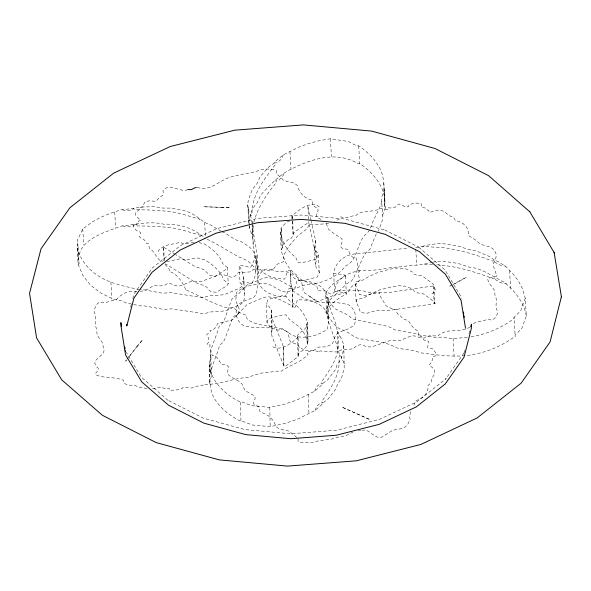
<?xml version="1.0" encoding="UTF-8"?>
<svg xmlns="http://www.w3.org/2000/svg" width="591" height="591" viewBox="0 0 591 591"><rect width="100%" height="100%" fill="white"/><g stroke="black" fill="none" stroke-linecap="round" stroke-linejoin="round"><path stroke-width="0.44" stroke-dasharray="2.96 2.22" d="M292.9 307.601L292.493 288.364L295.116 287.765L296.948 280.592C309.728 280.171 325.338 283.961 328.153 298.536L327.65 300.501L328.448 303.53L336.427 325.7L337.239 331.071L342.27 340.46L343.77 345.373L343.763 349.274L340.918 359.446L337.069 364.743L335.976 369.02L327.606 379.902L322.479 383.692L321.231 385.487L314.7 391.198L297.192 399.93L284.145 404.325L269.784 407.376L251.714 405.707L242.295 402.065L240.559 402.242C225.311 394.736 210.61 381.498 209.221 363.635L210.921 356.979L210.189 353.573C212.176 343.999 216.749 335.718 219.195 326.173L222.305 323.314L224.196 320.544L229.936 304.225L232.041 299.024L233.748 296.918L237.796 294.665L246.617 285.305L263.342 278.147L268.048 277.519L274.571 278.738L279.802 280.452L291.91 287.019L292.634 287.832L292.9 307.601L295.522 307.002L297.354 299.829C310.127 299.408 325.744 303.198 328.552 317.773L328.049 319.738L328.847 322.767L336.826 344.937L337.646 350.308L342.677 359.697L344.169 364.61L344.169 368.511L341.317 378.683L337.476 383.98L336.382 388.257L328.012 399.139L322.878 402.929L321.63 404.724L315.106 410.435L297.598 419.167L284.552 423.562L270.19 426.613L252.121 424.944L242.702 421.302L240.958 421.479C231.384 416.507 222.275 410.021 216.062 401.06C208.202 390.636 210.152 376.918 209.739 364.758M221.972 231.672C228.621 234.435 233.97 240.197 241.113 241.623C246.61 245.132 253.258 248.286 254.943 255.231C254.78 259.619 252.785 263.785 250.54 267.464L240.929 265.462L239.488 265.98L239.119 266.726L239.828 266.881C242.96 272.333 245.088 279.44 242.532 285.601L239.828 288.068L224.152 294.732L208.978 295.855L204.538 297.243L201.243 297.332L193.951 296.335L171.449 292.678L162.444 293.18L143.037 289.656L140.422 289.716M243.714 277.504L244.644 297.45L243.485 301.772L240.788 304.247L225.105 310.903L209.938 312.026L205.498 313.415L202.196 313.503L172.402 308.857L163.397 309.352L143.99 305.835L140.51 305.909L125.861 302.851L121.953 300.967L113.029 299.105L99.99 292.567L90.157 284.751L82.762 275.207L78.115 264.332L77.162 248.154L78.093 247.223L77.443 240.182L82.762 228.953L92.395 221.906L100.381 217.488L108.862 213.905L121.103 209.753L133.559 208.446L140.333 207.079L154.628 206.673L162.939 208.069L171.05 208.106L184.784 210.802L189.608 212.472L195.074 215.449L204.619 222.393L210.921 225.171L221.174 231.236M78.115 264.332L79.054 263.394C75.168 240.02 105.161 232.027 122.064 225.925C135.878 224.595 150.07 220.768 163.892 224.248C179.095 223.405 194.18 228.444 205.572 238.572M298.123 438.67L298.041 441.447L300.162 442.327L312.144 442.814L317.965 440.96L332.371 438.928L338.074 437.111L345.587 435.789L352.923 432.147M382.54 215.442L385.214 208.084L384.859 206.806C383.049 193.25 386.411 178.179 378.491 165.982C373.645 157.767 366.531 151.133 358.685 145.814L356.934 145.94L348.106 141.456L330.391 138.774L319.258 140.688L308.687 143.502L298.861 147.159L283.355 154.805L276.019 160.885L274.52 162.828L268.861 166.825L260.143 176.665L257.218 183.321L252.616 189.054L251.426 191.654L248.294 200.275L247.71 204.626L248.767 222.401L249.528 227.956L253.147 238.653L253.17 244.689L257.839 269.791L258.178 273.205L257.395 275.376C257.683 291.038 272.325 296.712 285.771 296.8L288.644 288.881L290.151 288.164L291.341 288.334L290.292 270.56L289.102 270.397L287.595 271.106L284.722 279.033C271.269 278.937 256.634 273.264 256.339 257.602L257.129 255.43L256.782 252.017L252.113 225.193M384.859 206.806L383.751 181.267M254.943 255.231C255.704 264.812 257.691 275.443 251.5 283.643L243.315 281.73L240.448 282.158L240.072 282.904L241.497 283.82L242.192 285.431L244.667 293.675M297.605 336.449L297.775 334.934L299.77 332.378L302.452 331.381L305.783 327.931L307.313 325.53L306.722 324.186L307.623 322.088C304.638 314.966 300.546 307.977 293.749 303.611C289.989 302.001 287.832 298.972 285.734 295.677L282.402 295.677L268.063 299.445L266.571 303.368L266.977 322.605L272.082 329.416L271.557 333.494L272.045 336.552L283.953 366.139L286.465 365.548L298.499 356.343L298.093 337.106L297.605 336.449L298.004 355.686L298.499 356.343M298.004 355.686L298.182 354.172L300.169 351.615L302.851 350.618L307.719 344.767L307.313 325.53M271.557 333.494L271.151 314.257L271.683 310.179L266.571 303.368M248.767 222.401C249.631 216.306 251.286 209.672 255.364 204.922C259.22 201.59 258.947 195.85 262.877 192.622C272.03 182.981 281.375 173.097 293.875 167.807C313.341 158.203 338.251 151.193 357.983 163.714L359.742 163.589C372.995 172.38 384.852 186.268 385.051 202.927M422.801 247.023L422.92 246.233L430.662 244.475L438.374 243.655L444.366 243.839L459.672 246.307L467.37 249.247L476.42 250.961L489.592 256.575L494.83 260.343L497.445 261.296L505.482 266.135L513.498 274.534L518.447 281.02L522.208 288.12L525.266 298.307L526.322 316.082L521.72 328.64L515.071 335.06L515.153 336.286C503.488 344.996 489.88 351.01 475.644 354.016C457.323 358.124 438.773 355.243 420.511 352.783C412.717 349.746 404.03 349.724 395.911 347.671C386.278 341.517 374.236 341.827 363.421 339.131C354.947 339.382 350.131 332.726 342.898 330C335.09 327.865 331.47 320.595 327.119 314.545L325.634 293.446C329.29 285.675 336.959 280.703 344.235 276.736L345.041 276.854L345.329 276.012L344.413 274.992L333.612 273.374C335.09 262.485 344.619 254.551 355.538 253.871C373.268 252.032 391.198 250.244 409.002 247.806M296.822 437.473L291.407 433.247L290.44 431.777C285.667 429.354 278.716 430.713 275.569 425.653C273.426 418.657 267.472 414.069 260.372 412.208L259.508 410.56L259.582 408.809L258.902 407.081L256.863 405.529L253.982 404.37L253.532 401.969L255.12 398.807L254.98 397.004L253.266 395.239L245.095 390.599L241.948 383.965C237.796 379.274 230.268 378.358 227.077 372.943L228.806 367.077L226.767 365.223L220.753 364.019C219.601 360.798 217.717 357.548 214.659 355.826L212.243 355.627L209.849 347.515L209.968 344.568L209.369 343.822L207.264 344.154L208.926 341.664L208.808 338.717L206.695 334.602L210.566 331.462L209.953 330.672C213.595 330.074 216.764 327.429 217.392 323.691L228.082 320.906L230.424 320.78L233.475 319.022L234.154 317.64L237.442 315.446L238.83 312.513L239.325 309.3L235.72 300.649L236.585 292.382C243.034 286.487 251.877 284.832 260.247 283.776C270.708 280.947 277.386 292.242 287.315 292.087C296.438 288.969 306.079 281.545 316.067 285.497L317.101 287.027L317.448 290.779L325.227 290.92L330.147 293.897L332.231 293.683L336.22 290.846L350.308 290.004L362.793 290.802L372.995 293.358L379.843 292.914L379.163 293.631L379.666 295.308L386.145 305.85L394.086 309.883L396.923 309.558L396.635 311.945L397.721 313.947L399.922 315.262L402.767 318.719L408.507 320.773C410.723 325.006 413.789 328.958 418.132 331.056L418.834 336.375L419.248 336.877L421.449 336.124L421.745 337.439L424.331 340.32L426.813 340.283L428.948 341.709L427.625 347.131L428.061 348.276L430.898 348.121L432.841 349.022L435.619 352.768L436.099 355.147L435.885 355.775L432.22 357.186L432.516 360.141L431.423 361.145L430.765 363.502L429.036 364.891L433.949 368.902L434.732 370.919L434.695 373.881L431.511 378.986L431.149 382.673L427.987 385.561C428.977 393.229 422.676 398.622 415.887 400.609L413.235 406.977M326.683 311.221C330.339 303.449 338.015 298.477 345.292 294.51L346.097 294.628L346.385 293.786L345.469 292.767L334.661 291.149C336.693 275.465 352.007 271.114 365.726 270.161C377.235 271.188 388.693 266.992 400.24 266.903C410.723 265.1 421.457 265.522 431.711 262.249M355.139 284.256L357.592 289.176L359.313 294.466L365.172 295.692L376.201 292.434L387.164 292.796L433.942 285.852L434.991 303.626L388.213 310.57L377.25 310.209L366.221 313.466L360.37 312.24L358.648 306.951L356.188 302.031L355.139 284.256L355.516 281.929L363.051 279.979L368.599 276.691L378.735 272.059L390.902 269.016L398.548 267.849L401.666 268.58L403.786 268.225L407.302 269.415L412.237 271.904L413.464 273.825L417.165 275.34L420.541 275.214L422.779 276.315L433.314 284.064L435.316 289.738L434.644 291.851L431.578 294.037M356.188 302.031L356.572 299.696L364.108 297.753L369.648 294.466L379.784 289.834L391.951 286.783L399.597 285.623L402.715 286.354L404.842 286L408.359 287.189L413.286 289.679L414.52 291.599L418.214 293.114L421.59 292.988L423.828 294.089L434.363 301.838L434.991 303.626M253.28 225.577L253.044 230.549L251.633 233.475M253.849 222.231C257.683 207.153 267.014 194.025 276.551 182.205L275.569 180.602L277.984 180.669L282.387 176.975L284.404 172.579M291.895 218.352L292.294 216.668L291.902 215.914C298.699 210.1 306.825 203.171 316.414 204.818L319.384 206.924M292.56 221.115L293.343 234.442L292.951 236.127L290.595 238.882L287.78 239.88L283.961 243.581L282.084 246.196L282.476 247.71L281.264 250.015C283.155 259.877 288.378 269.082 296.748 275.111L299.142 280.474L302.452 280.629L317.264 277.061L319.325 272.754L318.276 254.98L317.493 252.66L315.867 251.197L314.198 247.156L315.321 242.628L315.291 239.192L311.309 221.344M319.325 272.754L318.549 270.427L316.924 268.971L315.247 264.931L316.377 260.402L315.291 239.192M130.596 307.29L131.483 303.811M132.812 298.588L134.031 293.993L152.478 267.782L180.358 245.716L216.232 228.813L257.388 218.375L301.174 215.021L344.612 218.973L384.881 230.032M464.068 352.997L464.733 350.374M468.966 333.767L469.86 330.266M210.145 383.995L209.62 382.872L211.327 376.216L210.595 372.81C212.583 363.236 217.156 354.955 219.593 345.41L222.711 342.551L224.595 339.781L232.448 318.261L234.147 316.155L238.195 313.902L247.023 304.542L263.741 297.384L268.447 296.756L274.978 297.975L280.208 299.689L290.425 305.067L293.033 307.069M292.493 288.364L292.634 287.832M525.266 298.307L520.671 310.873L514.015 317.286L515.153 336.286M314.7 391.198L316.141 387.201L320.056 383.729L322.479 383.692L321.282 382.311C330.118 369.7 340.667 354.659 338.414 338.288L339.433 335.629L338.303 335.636M315.106 410.435L316.547 406.438L320.455 402.966L322.878 402.929L321.689 401.548C330.524 388.937 341.073 373.896 338.82 357.525L339.84 354.866M376.29 233.755L369.781 249.439L366.272 252.49L363.982 255.504L353.012 279.159L351.01 281.427L346.651 283.761L336.501 293.808L332.378 295.862L318.83 301.048L314.057 301.536L307.741 299.881L302.799 297.731L293.431 291.267L291.127 288.918L290.292 270.56M291.127 288.918L291.341 288.334M383.81 189.039L384.157 190.309L381.483 197.667L382.761 219.268L378.38 231.34M381.712 201.494C380.139 208.091 376.63 213.543 373.963 219.49C371.126 224.617 370.587 231.436 365.216 234.716C356.654 243.61 357.814 260.587 345.602 265.994C337.771 276.248 325.589 282.129 313.001 283.761C304.284 282.188 296.268 277.268 290.078 271.151M266.977 322.605L268.469 318.682L282.808 314.914L286.14 314.914C289.405 321.29 296.475 323.72 301.181 328.928C304.306 332.667 305.909 337.173 308.029 341.325L307.128 343.423L307.719 344.767M410.383 411.58L409.674 417.748L410.206 419.196L407.753 424.36L405.448 426.791L401.518 428.63L392.749 430.204L382.34 436.889L380.013 437.65C373.253 437.384 369.471 428.793 362.253 430.278M283.355 154.805L281.331 159.201L276.935 162.894L274.52 162.828L275.502 164.431C264.724 178.356 252.224 194.21 251.988 212.775L250.584 215.7L252.202 222.659M318.276 254.98L316.215 259.294L301.403 262.855L298.093 262.7L295.699 257.336C287.329 251.308 282.106 242.103 280.215 232.241L281.419 229.943L281.028 228.422L282.912 225.806L286.731 222.105L289.546 221.108M236.814 315.491L238.83 312.513M199.241 242.184L200.659 243.1L203.614 243.477C211.622 248.36 219.483 254.507 222.792 263.719L227.313 267.531L225.954 269.466L215.434 276.196L209.982 275.384L203.659 269.496L194.816 266.46L176.103 254.884M227.313 267.531L228.266 283.702L226.914 285.638L216.395 292.368L210.935 291.555L208.859 290.055C206.695 284.699 200.105 285.194 195.769 282.631L165.362 263.822M463.913 353.019L445.599 379.141L446.131 378.661L416.995 401.732L379.614 419.322L336.715 430.233L290.661 433.764L245.228 429.627L203.223 418.125L167.541 400.026L168.021 400.425L141.197 377.065L126.319 352.28M199.411 219.822L199.884 219.172C188.566 216.225 177.448 211.896 165.502 211.142C155.263 209.908 144.987 209.886 134.778 209.731L133.559 208.446L132.517 209.835L126.629 210.625L121.103 209.753M298.093 337.106C291.548 343.112 280.947 352.066 271.794 346.223M293.343 234.442L292.951 233.689L294.636 232.004L306.264 223.959L308.857 223.413L316.34 256.959M470.037 326.949C460.603 333.575 446.936 327.148 437.901 335.998L429.598 335.732L424.22 338.059L420.386 337.786L415.842 336.146L413.006 335.828L409.866 336.456L400.728 340.276L389.676 340.675L371.576 346.947L368.03 346.88L360.333 344.73L356.971 345.528L353.795 348.165L353.677 348.83L341.827 349.813L339.515 350.633L338.628 352.014L325.464 351.638L320.913 350.914L319.62 351.106L319.635 352.428C315.106 349.673 309.699 350.419 304.661 350.648L300.693 347.656L299.327 347.84L298.994 346.577L297 344.398L290.233 341.879L288.452 334.92L288.807 333.501L286.798 331.3L284.803 330.591L282.099 328.53L278.191 330.199C267.051 325.028 254.366 329.748 242.931 325.198C236.237 320.861 234.479 312.004 237.641 304.949L242.458 301.735L253.65 297.391L256.575 293.934L258.201 278.871L259.538 273.825L265.174 269.223L267.708 268.986L272.717 270.08L277.194 264.243L283.739 261.599L284.618 259.951L283.185 255.903L289.893 244.947L297.827 235.794L306.744 228.998L309.965 223.649L310.504 224.425L312.935 224.646L330.051 223.553M473.421 323.728L475.415 322.494L487.937 319.458L492.237 320.123L495.406 317.566L497.216 314.116L497.696 312.055L496.196 308.184L496.034 305.392L496.447 299.186L494.97 295.397L494.697 290.639L489.37 283.355L487.715 279.654L488.402 278.361L496.521 276.278L497.164 275.029L496.063 273.714L493.729 266.94L493.249 263.423C498.346 255.829 496.743 250.17 488.787 246.255L486.629 246.137L480.195 244.113L475.548 239.99L468.072 235.248C469.668 227.18 462.664 221.773 455.462 220.665L453.504 217.237L448.975 215.626L444.181 211.379L440.406 210.278L437.384 210.145L429.517 212.413L428.697 210.61L426.03 209.258L425.357 208.069L421.39 207.219L421.612 203.939C417.674 202.454 412.732 202.957 409.038 204.959L408.396 206.71L405.958 207.072L399.723 204.117L396.724 205.217L395.394 207.109L390.267 208.025L388.413 207.773L387.866 208.372L388.169 209.716L387.29 209.842L380.079 208.453C372.566 213.181 362.313 209.184 355.752 215.626C350.626 215.375 345.698 219.719 340.771 216.742L339.611 219.002L334.587 221.307M454.671 283.909L466.351 277.223L453.024 284.404M452.233 284.825L449.101 286.517L450.689 285.771M166.699 261.643L179.59 258.939L182.124 258.762L182.73 259.331C188.595 261.178 194.121 256.908 200.201 258.363L201.612 259.279L204.575 259.648C212.583 264.532 220.436 270.678 223.753 279.898L228.266 283.702M415.68 247.555C424.264 245.405 432.989 247.695 441.802 247.385C459.259 249.83 476.324 254.706 492.569 261.111L494.83 260.343L494.615 262.042L499.506 264.938L505.482 266.135M471.005 336.892C486.548 334.27 501.456 327.931 514.104 318.512L514.015 317.286M467.407 337.439L451.273 338.628L441.241 337.121L435.929 337.476L419.462 335.008L416.227 333.671L394.862 329.896L390.821 327.591L386.773 326.136L354.615 319.642L351.571 318.35L348.564 315.417L335.186 308.805L332.556 306.012L326.069 296.771L325.634 293.446M188.019 189.667C180.388 192.348 173.074 185.197 165.628 188.152L162.857 190.73L163.293 191.942L162.732 195.362L159.341 197.542L156.017 201.265L148.902 200.881L145.711 201.708L144.44 202.388L143.029 206.828L139.705 207.567L139.107 209.953L135.62 212.213L135.383 214.223L136.033 215.922L140.658 220.613L138.855 220.886L138.05 222.246L136.898 222.504L136.994 224.654L133.012 224.521C133.536 227.86 136.27 231.672 139.86 231.945L140.917 233.371L139.254 236.577L141.279 238.395L143.746 239.348L146.132 242.347L146.346 243.366L148.577 243.714L149.309 248.154C155.078 251.5 156.312 259.146 162.429 261.894M358.316 430.832L360.68 430.499M140.259 291.341L142.623 291.031L148.792 288.63L153.69 285.564C158.329 285.431 163.5 287.211 167.371 283.525L171.205 283.879L175.756 285.756L178.585 286.147L181.733 285.512L190.863 281.456L201.923 281.205L220.015 274.601L223.561 274.726L231.266 277.216L234.627 276.396L237.796 273.544L237.914 272.813L249.764 271.926L252.076 271.062L252.963 269.555L266.135 270.183L270.685 271.047L271.978 270.863L271.956 269.407C276.381 272.466 281.877 271.794 286.945 271.601L290.912 274.955L292.286 274.771L292.619 276.167L294.621 278.597L301.388 281.464L303.19 289.147L302.836 290.698L304.853 293.151C310.807 296.187 314.863 302.658 322.383 302.57C331.307 302.127 340.202 302.385 348.838 304.949C355.531 309.278 357.289 318.135 354.127 325.19L349.311 328.404L338.118 332.748C334.262 335.585 334.403 340.549 331.972 344.221L326.298 346.799L318.785 347.087L314.242 350.116L307.682 351.889L306.781 352.709L308.17 354.401C300.693 362.46 289.708 365.201 281.072 371.318L278.117 371.133L261.015 373.157L251.426 376.061L250.244 377.176C234.302 377.789 219.032 384.97 202.853 384.578L203.134 385.155L202.58 385.472L195.606 386.396C191.927 389.897 186.845 386.351 182.619 387.733L182.759 388.014C178.829 390.23 173.835 390.252 169.403 390.163L169.654 388.664L165.709 388.634L162.407 387.792L161.609 387.053L152.219 388.878M194.04 242.177C189.814 241.948 185.995 245.11 181.777 243.16L181.164 242.583L178.63 242.768L164.882 245.649L159.282 249.483L158.307 251.338L159.156 253.982M432.56 262.197C440.783 260.912 449.042 261.71 457.19 263.379C463.233 264.369 468.56 268.019 474.868 267.989C485.588 270.818 494.394 277.541 504.189 282.202C514.628 290.898 524.099 302.215 526.322 316.082M432.509 264.642L427.943 264.842L423.969 264M251.714 215.745L250.584 215.7L248.479 210.182L247.71 204.626M137.105 291.747C128.557 290.048 121.709 293.572 116.183 299.8C110.487 300.088 105.161 304.461 99.362 302.134L96.207 304.897L93.925 310.91L95.432 315.18L95.203 325.065L96.68 329.253L97.116 334.949L102.309 342.581L104.053 350.485L103.395 353.263L95.387 360.628L94.782 363.302L96.68 366.878L98.143 368.237L98.586 369.774L95.676 373.268L95.816 374.886C104.607 378.58 114.432 376.504 123.386 380.212L123.874 383.086L127.39 384.94L135.804 385.657L137.725 387.024L142.224 387.341L146.96 388.826M436.815 264.857C456.415 265.98 475.511 271.956 493.618 278.886L495.879 278.117L495.672 279.809L500.562 282.712L506.539 283.909M197.172 187.303C211.201 192.614 220.702 177.98 233.785 176.473C242.369 173.495 251.766 173.444 260.225 170.016C265.433 168.812 271.343 168.42 276.359 170.496L276.086 173.407L282.417 178.903L283.281 180.41L294.451 183.225L297.273 185.456C299.26 192.673 304.173 198.436 311.967 200.09L312.713 201.782L312.521 203.614L313.082 205.409L315.01 206.976L317.81 208.113L318.084 210.61L316.281 213.972L316.303 215.855L317.892 217.658L322.464 220.251M200.844 235.344C189.519 232.403 178.408 228.067 166.463 227.313C156.216 226.08 145.947 226.058 135.738 225.902L134.512 224.617L133.477 226.013L127.59 226.796L122.064 225.925M139.55 289.73C124.369 286.096 108.404 283.569 95.506 274.002C86.833 267.649 80.073 258.562 77.162 248.154M207.145 239.266C218.286 244.497 228.584 251.434 239.436 257.248C246.314 259.397 253.694 264.044 255.896 271.402M418.834 247.252L444.971 269.939L460.781 296.224L461.268 298.529M384.748 229.965L419.019 247.348M175.32 254.403L163.116 246.853L163.973 261.229M309.558 296.261L317.648 301.499M165.074 264.428L168.479 267.959L169.432 269.755L168.996 271.284C177.27 273.832 182.287 281.678 185.611 289.228L184.887 289.45C199.374 295.345 212.701 304.114 228.089 308.074L232.233 307.697L234.317 308.369L239.008 312.358L246.728 315.52L246.831 318.231L247.755 319.687C260.919 328.596 279.477 323.661 291.474 334.964C303.006 339.803 317.411 336.316 327.377 329.143L328.81 320.898L325.804 312.144L326.52 308.945L328.108 306.049L328.81 300.679L331.617 298.359L332.386 296.889L335.555 294.968L337.904 294.776L348.779 291.577C349.665 287.714 352.857 284.847 356.691 284.064L356.129 283.259L360.215 279.861L358.39 275.613L358.471 272.525L360.303 269.88L358.183 270.279L357.636 269.518L357.954 266.438L356.129 258.008L353.728 257.861C350.729 256.095 349.111 252.697 348.21 249.454L342.285 248.353L340.379 246.469L342.418 240.965L341.857 238.712L333.73 233.386L328.411 229.153L326.069 222.933M311.11 220.45L307.8 205.638L308.975 223.952M271.151 314.257L271.638 317.315L283.547 346.902L283.953 366.139M509.582 270.604L510.639 288.378M453.061 338.318L454.11 356.092M433.188 285.963L434.245 303.737M415.783 249.328L416.729 265.322M384.157 190.309L385.214 208.084M358.685 145.814L359.742 163.589M345.329 276.012L346.385 293.786M330.391 138.774L331.44 156.549M333.612 273.374L334.661 291.149M314.198 247.156L315.247 264.931M289.967 151.599L291.016 169.366M292.294 216.668L292.501 220.221M291.902 215.914L292.161 220.354M292.213 221.241L292.951 233.689M281.419 229.943L282.476 247.71M281.028 228.422L282.084 246.196M280.215 232.241L281.264 250.015M257.129 255.43L258.178 273.205M256.339 257.602L257.395 275.376M252.254 223.546L253.147 238.653M252.121 226.914L253.17 244.689M248.323 207.116L249.372 225.289M249.424 226.176L249.528 227.956M239.119 266.726L240.072 282.904M204.619 222.393L205.469 236.777M163.626 247.171L164.424 260.646M114.713 212.014L115.673 228.185M110.894 282.143L111.854 298.322M82.762 228.953L83.723 245.125M78.093 247.223L79.054 263.394M77.399 242.997L78.359 259.168M343.77 345.373L344.169 364.61M337.239 331.071L337.646 350.308M328.153 298.536L328.552 317.773M327.65 300.501L328.049 319.738M307.623 322.088L308.029 341.325M308.509 394.323L308.916 413.56M306.722 324.186L307.128 343.423M283.362 346.429L283.761 365.666M271.683 310.179L272.082 329.416M269.784 407.376L270.19 426.613M240.559 402.242L240.958 421.479M210.921 356.979L211.327 376.216M210.189 353.573L210.595 372.81M209.221 363.635L209.62 382.872M252.091 220.886L252.106 224.329M126.688 359.734L125.595 361.16L126.725 359.727M137.097 346.23L127.235 359.025L142.586 339.744L137.097 346.23M222.253 207.293L203.467 206.754L230.283 207.722L222.253 207.293M369.331 419.337L341.783 407.014L369.331 419.337"/><path stroke-width="0.89" d="M470.746 326.771L471.419 324.149L471.367 328.367L464.024 357.2L445.237 383.98L416.293 406.889L379.163 424.368L336.382 435.22L290.853 438.714L245.693 434.599L203.969 423.171L168.524 405.197L141.781 381.912L125.565 354.888L120.97 325.981L120.896 322.597L121.473 326.21M196.397 187.502L194.062 188.093L191.676 189.571L188.019 189.667M529.802 211.792L488.617 175.682L434.983 148.489L371.665 131.106L303.478 124.9L234.738 130.175L170.142 146.561L113.686 173.126L69.886 207.796L41.03 248.767L29.55 293.365L36.576 337.867L61.723 379.873L102.406 415.296L156.179 442.585L219.335 459.894L287.529 466.1L356.27 460.825L420.866 444.439L477.129 417.97L521.107 383.19L550.081 341.945L561.391 296.675M554.092 252.268L561.443 296.992M529.506 211.305L554.469 253.111M125.336 350.685L125.491 351.505M463.418 312.055L463.706 313.858M463.994 315.66L464.275 317.463M465.523 328.33L461.083 300.383L445.407 274.268L419.551 251.751L385.295 234.383L344.959 223.332L301.299 219.357L257.292 222.733L215.937 233.223L180.041 250.119L152.064 272.266L133.906 298.152L126.806 326.018L126.769 324.333M124.775 346.991L125.063 348.801"/></g></svg>
